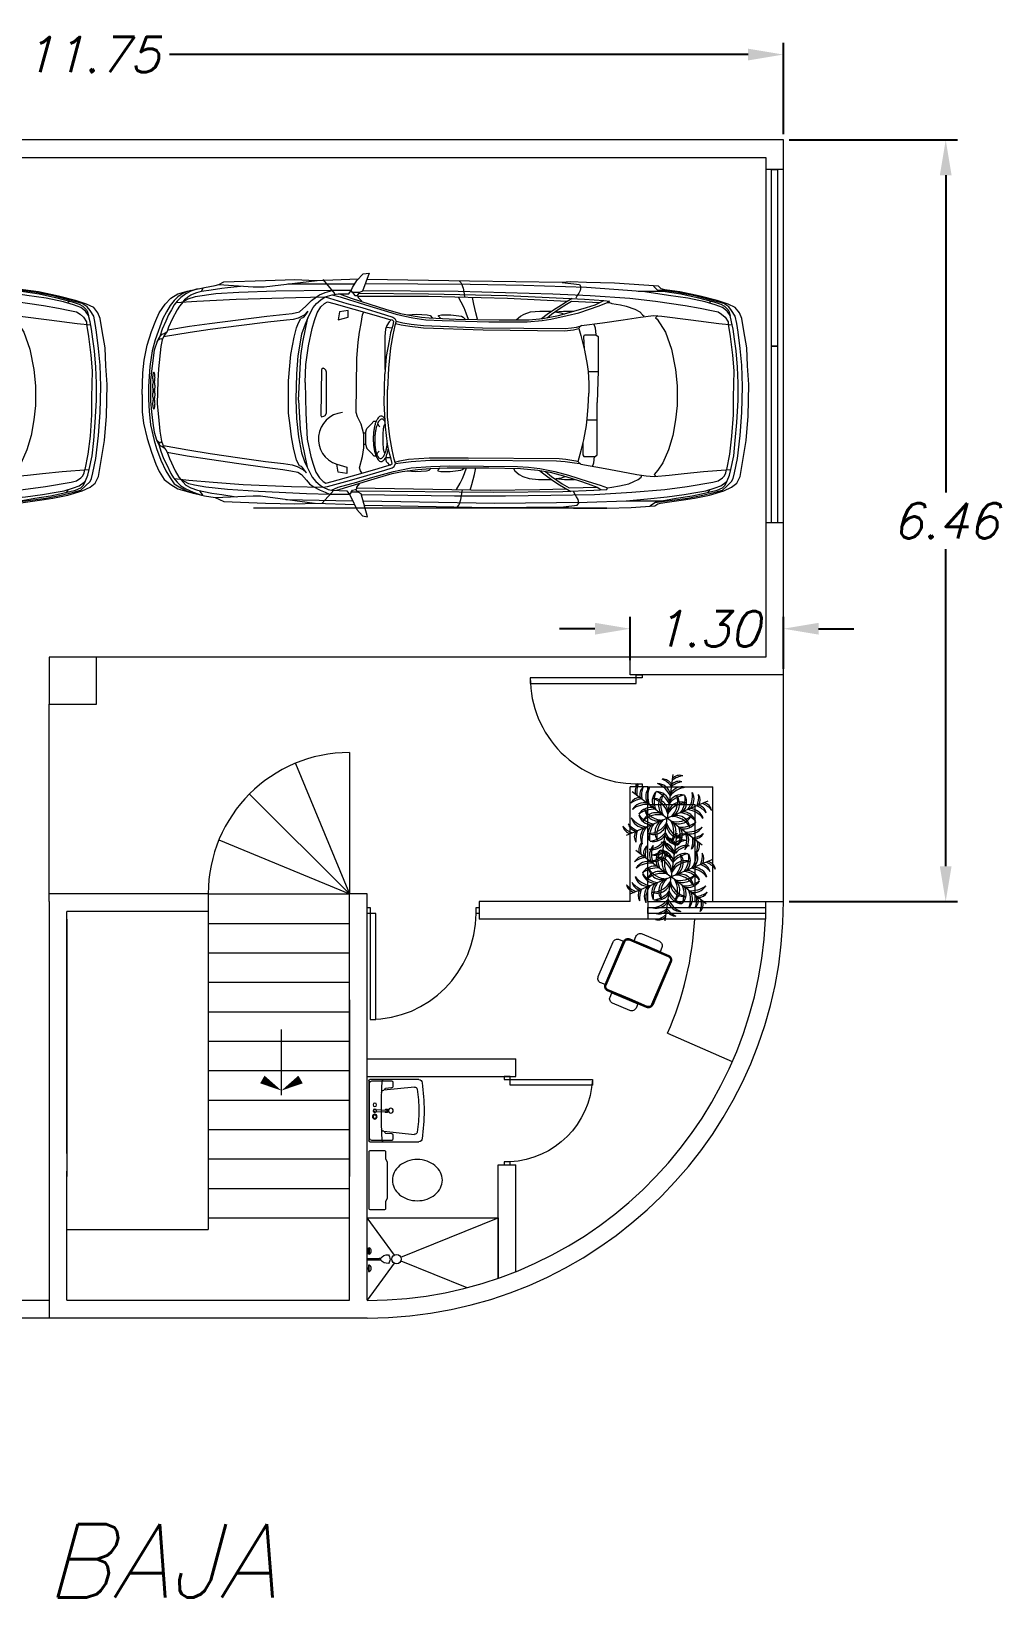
# Model space of a CAD drawing. Header units: millimetres. Extents: x 94 to 362, y 157 to 221.
# Drawn here: x 321.05 to 329.28, y 184.07 to 197.37 of the extents above; entities that cross this region are included whole.
import ezdxf

# ---------------------------------------------------------------- set-up
doc = ezdxf.new("R2010")
doc.units = ezdxf.units.MM
doc.layers.get('0').update_dxf_attribs({"lineweight": 9})
doc.layers.get('Defpoints').update_dxf_attribs({"lineweight": 9})
for name, color, linetype, lineweight in [('ARBOL', 3, 'Continuous', 9), ('eq', 5, 'Continuous', 9), ('puertas y muebles', 6, 'Continuous', 9)]:
    doc.layers.add(name, color=color, linetype=linetype, lineweight=lineweight)
doc.styles.get("Standard").update_dxf_attribs({"font": 'romans.shx', "oblique": 15})
doc.dimstyles.get("Standard").update_dxf_attribs({"dimtxt": 0.3, "dimasz": 0.3, "dimexe": 0.1, "dimexo": 0.05, "dimgap": 0.09, "dimtad": 0, "dimtih": 1, "dimtoh": 1, "dimzin": 0, "dimdsep": 46, "dimtxsty": 'Standard', "dimcen": 0.09, "dimadec": 0, "dimazin": 0, "dimtfac": 1, "dimtofl": 0, "dimtmove": 0, "dimatfit": 3, "dimfxl": 1, "dimtolj": 1, "dimtzin": 0, "dimarcsym": 0})

# ---------------------------------------------------------------- blocks, each defined once
blk = doc.blocks.new('LAVABO')
at = {"layer": 'puertas y muebles'}
for p, q in [((-0.237, 0.264), (0.178, 0.264)), ((-0.202, 0.2), (0.059, 0.174)), ((-0.016, 0.242), (-0.016, 0.203)), ((-0.007, 0.193), (0.044, 0.189)), ((0.16, 0.252), (-0.006, 0.252)), ((0.054, 0.179), (0.054, 0.176)), ((0.18, -0.233), (0.18, 0.232)), ((0.188, 0.254), (0.188, -0.255)), ((0.136, 0.009), (0.036, 0.005)), ((0.136, 0.009), (0.036, 0.005)), ((0.136, 0.009), (0.036, 0.005)), ((0.136, -0.011), (0.036, -0.007)), ((0.136, -0.011), (0.036, -0.007)), ((0.136, -0.011), (0.036, -0.007)), ((0.178, -0.265), (-0.237, -0.265)), ((0.059, -0.175), (-0.202, -0.201)), ((-0.016, -0.204), (-0.016, -0.243)), ((0.044, -0.19), (-0.007, -0.194)), ((-0.006, -0.253), (0.16, -0.253)), ((0.054, -0.177), (0.054, -0.18))]:
    blk.add_line(p, q, dxfattribs=at)
blk.add_circle((0.136, -0.051), 0.02, dxfattribs=at)
for centre, radius, start, end in [((0.036, -0.001), 0.015, 25.7136, 331.5084), ((0.036, -0.001), 0.015, 28.4916, 334.2864), ((0.036, -0.001), 0.006, 88.791, 269.5242), ((0.036, -0.001), 0.006, 90.4758, 271.209), ((0.036, -0.001), 0.006, 90.4758, 271.209), ((0.036, -0.001), 0.006, 88.791, 269.5242), ((0.136, -0.001), 0.01, 265.6644, 90.3859), ((0.136, -0.001), 0.01, 269.6141, 94.3356)]:
    blk.add_arc(centre, radius, start, end, dxfattribs=at)
for centre, major_axis, start_param, end_param in [((2.165, -0.044), (-1.731, 1.731), 0.670167, 0.767701), ((-0.237, 0.234), (-0.0212, 0.0212), -0.785398, 0.670167), ((0.952, -0.012), (0.842, 0.842), 2.191775, 2.346653), ((-0.204, 0.18), (0.0141, 0.0141), 0.688167, 2.191775), ((-0.006, 0.242), (0.00707, 0.00707), 0.785398, 2.356194), ((-0.006, 0.203), (-0.00707, 0.00707), 0.785398, 2.264146), ((0.044, 0.179), (-0.00707, 0.00707), 3.926991, 5.405738), ((0.058, 0.154), (0.0141, 0.0141), 5.535272, 6.971352), ((0.066, 0.259), (-0.00354, 0.00354), 4.014577, 5.497787), ((-1.839, 0.092), (1.356, 1.356), 5.530746, 5.585373), ((-2.274, 0.067), (-1.664, 1.664), 3.898359, 3.964476), ((0.16, 0.232), (0.0141, 0.0141), 5.497787, 7.068583), ((0.178, 0.254), (-0.00707, 0.00707), 3.926991, 5.497787), ((0.178, 0.254), (0.00707, 0.00707), 5.497787, 7.068583), ((0, 0), (-0.0144, 0.0144), 3.926991, 10.210176), ((0.136, 0.049), (-0.0104, 0.0104), 3.926991, 10.210176), ((0.136, -0.001), (-0.0104, 0.0104), 3.926991, 10.210176), ((2.165, 0.043), (1.731, 1.731), 2.373891, 2.471425), ((0.952, 0.011), (-0.842, 0.842), 0.79494, 0.949818), ((-2.274, -0.068), (1.664, 1.664), 5.460302, 5.526419), ((0.136, -0.051), (-0.0104, 0.0104), 3.926991, 10.210176), ((-0.237, -0.235), (-0.0212, 0.0212), 0.900629, 2.356194), ((-0.204, -0.181), (0.0141, 0.0141), 2.520614, 4.024222), ((-0.006, -0.204), (0.00707, 0.00707), 0.877447, 2.356194), ((-0.006, -0.243), (0.00707, 0.00707), 2.356194, 3.926991), ((0.044, -0.18), (-0.00707, 0.00707), 2.448243, 3.926991), ((0.058, -0.155), (0.0141, 0.0141), 4.024222, 5.460302), ((0.066, -0.26), (0.00354, 0.00354), 3.926991, 5.410201), ((-1.839, -0.093), (-1.356, 1.356), 3.839405, 3.894032), ((0.16, -0.233), (-0.0141, 0.0141), 2.356194, 3.926991), ((0.178, -0.255), (0.00707, 0.00707), 3.926991, 5.497787), ((0.178, -0.255), (0.00707, 0.00707), 3.926991, 5.497787)]:
    blk.add_ellipse(centre, major_axis=major_axis, ratio=1, start_param=start_param, end_param=end_param, dxfattribs=at)
blk = doc.blocks.new('FLECHA')
blk.add_line((0, 5.95), (0, 0))
for points in [[(0, 4.89, 0, 2, 0), (-4.33, 2.39, 2, 2, 0)], [(0, 4.89, 0, 2, 0), (4.33, 2.39, 2, 2, 0)]]:
    blk.add_lwpolyline(points, format="xyseb")
blk = doc.blocks.new('S39')
for points in [[(-0.25, -0.1), (-0.25, -0.05, -0.414214), (-0.2, 0), (0.2, 0, -0.414214), (0.25, -0.05), (0.25, -0.1), (-0.25, -0.1)], [(-0.3, -0.4), (-0.3, -0.15, -0.414214), (-0.25, -0.1), (0.25, -0.1, -0.414214), (0.3, -0.15), (0.3, -0.6, -0.414214), (0.25, -0.65), (-0.25, -0.65, -0.414214), (-0.3, -0.6), (-0.3, -0.4)], [(-0.4, -0.35), (-0.4, -0.25, -0.414214), (-0.35, -0.2), (-0.3, -0.2), (-0.3, -0.5), (-0.35, -0.5, -0.414214), (-0.4, -0.45), (-0.4, -0.35)], [(0.3, -0.35), (0.3, -0.2), (0.35, -0.2, -0.414214), (0.4, -0.25), (0.4, -0.45, -0.414214), (0.35, -0.5), (0.3, -0.5), (0.3, -0.35)]]:
    blk.add_lwpolyline(points, format="xyb")
for points in [[(-0.296, -0.4), (-0.296, -0.15, -0.414214), (-0.25, -0.104), (0.25, -0.104, -0.414214), (0.296, -0.15), (0.296, -0.6, -0.414214), (0.25, -0.646), (-0.25, -0.646, -0.414214), (-0.296, -0.6)], [(-0.287, -0.4), (-0.287, -0.15, -0.414214), (-0.25, -0.113), (0.25, -0.113, -0.414214), (0.287, -0.15), (0.287, -0.6, -0.414214), (0.25, -0.637), (-0.25, -0.637, -0.414214), (-0.287, -0.6)]]:
    blk.add_lwpolyline(points, format="xyb", close=True)
blk = doc.blocks.new('PLANTA_PLANTA')
at = {"layer": 'ARBOL', "linetype": 'ByBlock'}
for p in [(0.072, 0.495), (-0.39, 0.302), (0.469, 0.191), (-0.454, -0.193), (-0.057, -0.497), (0.405, -0.304)]:
    blk.add_line(p, (0.008, -0.001), dxfattribs=at)
for centre, radius, start, end in [((-0.242, 0.307), 0.115, 133.0055, 196.3398), ((-0.078, 0.299), 0.26, 159.2504, 188.5535), ((-0.108, 0.231), 0.16, 17.8787, 88.0235), ((-0.204, 0.143), 0.268, 24.001, 67.6664), ((-0.044, 0.326), 0.115, 28.9198, 92.2541), ((-0.154, 0.204), 0.26, 36.7061, 66.0092), ((0.216, 0.156), 0.26, 99.2504, 128.5535), ((0.141, 0.302), 0.115, 73.0055, 136.3398), ((0.225, 0.224), 0.26, 99.2504, 128.5535), ((0.149, 0.37), 0.115, 73.0055, 136.3398), ((-0.301, 0.118), 0.115, 88.9198, 152.2541), ((-0.251, -0.039), 0.26, 96.7061, 126.0092), ((-0.188, 0.266), 0.115, 133.0055, 196.3398), ((-0.024, 0.258), 0.26, 159.2504, 188.5535), ((-0.076, 0.245), 0.16, 137.2361, 207.3809), ((0.055, 0.251), 0.268, 157.5932, 201.2586), ((-0.003, 0.189), 0.16, 137.2361, 207.3809), ((-0.14, 0.065), 0.156, 356.0557, 96.2644), ((-0.214, -0.008), 0.236, 14.2963, 75.8176), ((0.127, 0.196), 0.268, 157.5932, 201.2586), ((-0.216, 0.053), 0.268, 24.001, 67.6664), ((-0.12, 0.141), 0.16, 17.8787, 88.0235), ((0.064, 0.15), 0.156, 128.9952, 229.2039), ((0.169, 0.151), 0.236, 149.442, 210.9633), ((0.167, 0.026), 0.156, 68.9952, 169.2039), ((0.238, -0.006), 0.268, 97.5932, 141.2586), ((0.167, 0.104), 0.16, 77.2361, 147.3809), ((0.249, 0.084), 0.268, 97.5932, 141.2586), ((0.179, 0.194), 0.16, 77.2361, 147.3809), ((-0.11, 0.187), 0.236, 314.2963, 15.8176), ((-0.009, 0.16), 0.156, 296.0557, 36.2644), ((-0.058, 0.22), 0.268, 324.001, 7.6664), ((0.067, 0.18), 0.16, 317.8787, 28.0235), ((0.026, 0.255), 0.268, 324.001, 7.6664), ((0.151, 0.215), 0.16, 317.8787, 28.0235), ((0.104, 0.241), 0.26, 336.7061, 6.0092), ((0.265, 0.207), 0.115, 328.9198, 32.2541), ((-0.247, 0.05), 0.16, 197.2361, 267.3809), ((-0.187, 0.166), 0.268, 217.5932, 261.2586), ((-0.251, 0.015), 0.16, 77.8787, 148.0235), ((-0.223, -0.113), 0.268, 84.001, 127.6664), ((-0.179, -0.04), 0.16, 77.8787, 148.0235), ((-0.151, -0.168), 0.268, 84.001, 127.6664), ((-0.163, 0.085), 0.16, 197.2361, 267.3809), ((-0.103, 0.201), 0.268, 217.5932, 261.2586), ((-0.123, -0.095), 0.156, 56.0557, 156.2644), ((-0.097, -0.197), 0.236, 74.2963, 135.8176), ((-0.044, 0.215), 0.236, 209.442, 270.9633), ((-0.095, 0.124), 0.156, 188.9952, 289.2039), ((0.22, -0.065), 0.236, 89.442, 150.9633), ((0.112, 0.195), 0.236, 254.2963, 315.8176), ((0.138, 0.093), 0.156, 236.0557, 336.2644), ((0.059, -0.217), 0.236, 29.442, 90.9633), ((0.11, -0.125), 0.156, 8.9952, 109.2039), ((0.118, -0.203), 0.268, 37.5932, 81.2586), ((0.178, -0.087), 0.16, 17.2361, 87.3809), ((0.202, -0.168), 0.268, 37.5932, 81.2586), ((0.262, -0.052), 0.16, 17.2361, 87.3809), ((0.248, -0.103), 0.26, 39.2504, 68.5535), ((0.336, 0.035), 0.115, 13.0055, 76.3398), ((0.311, -0.077), 0.26, 39.2504, 68.5535), ((0.399, 0.062), 0.115, 13.0055, 76.3398), ((-0.384, -0.064), 0.115, 193.0055, 256.3398), ((-0.295, 0.075), 0.26, 219.2504, 248.5535), ((-0.233, 0.101), 0.26, 219.2504, 248.5535), ((-0.321, -0.037), 0.115, 193.0055, 256.3398), ((-0.25, -0.209), 0.115, 148.9198, 212.2541), ((-0.089, -0.243), 0.26, 156.7061, 186.0092), ((-0.135, -0.217), 0.16, 137.8787, 208.0235), ((-0.011, -0.257), 0.268, 144.001, 187.6664), ((-0.052, -0.182), 0.16, 137.8787, 208.0235), ((-0.205, 0.063), 0.236, 269.442, 330.9633), ((-0.152, -0.028), 0.156, 248.9952, 349.2039), ((0.073, -0.222), 0.268, 144.001, 187.6664), ((-0.222, 0.004), 0.268, 277.5932, 321.2586), ((0.024, -0.161), 0.156, 116.0557, 216.2644), ((0.125, -0.189), 0.236, 134.2963, 195.8176), ((0.231, -0.055), 0.268, 204.001, 247.6664), ((0.155, -0.067), 0.156, 176.0557, 276.2644), ((0.229, 0.006), 0.236, 194.2963, 255.8176), ((-0.154, -0.153), 0.236, 329.442, 30.9633), ((-0.049, -0.152), 0.156, 308.9952, 49.2039), ((-0.112, -0.198), 0.268, 337.5932, 21.2586), ((0.019, -0.191), 0.16, 317.2361, 27.3809), ((0.166, 0.166), 0.268, 264.001, 307.6664), ((0.194, 0.038), 0.16, 257.8787, 328.0235), ((-0.039, -0.253), 0.268, 337.5932, 21.2586), ((0.091, -0.247), 0.16, 317.2361, 27.3809), ((0.238, 0.111), 0.268, 264.001, 307.6664), ((0.266, -0.017), 0.16, 257.8787, 328.0235), ((0.266, 0.037), 0.26, 276.7061, 306.0092), ((0.316, -0.12), 0.115, 268.9198, 332.2541), ((-0.234, -0.086), 0.268, 277.5932, 321.2586), ((-0.163, -0.196), 0.16, 257.2361, 327.3809), ((-0.152, -0.106), 0.16, 257.2361, 327.3809), ((0.123, -0.233), 0.16, 197.8787, 268.0235), ((0.22, -0.145), 0.268, 204.001, 247.6664), ((0.135, -0.143), 0.16, 197.8787, 268.0235), ((0.039, -0.26), 0.26, 339.2504, 8.5535), ((0.203, -0.268), 0.115, 313.0055, 16.3398), ((0.093, -0.301), 0.26, 339.2504, 8.5535), ((0.258, -0.309), 0.115, 313.0055, 16.3398), ((-0.21, -0.226), 0.26, 279.2504, 308.5535), ((-0.134, -0.372), 0.115, 253.0055, 316.3398), ((-0.201, -0.158), 0.26, 279.2504, 308.5535), ((-0.125, -0.304), 0.115, 253.0055, 316.3398), ((0.059, -0.328), 0.115, 208.9198, 272.2541), ((0.169, -0.206), 0.26, 216.7061, 246.0092)]:
    blk.add_arc(centre, radius, start, end, dxfattribs=at)
blk = doc.blocks.new('PUERTA70')
at = {"layer": 'puertas y muebles'}
for points in [[(0, -0.025), (0, 0.025), (0.025, 0.025), (0.025, -0.025)], [(0.725, -0.025), (0.725, 0.025), (0.75, 0.025), (0.75, -0.025)], [(0.025, -0.725), (0.075, -0.725), (0.075, -0.025), (0.025, -0.025)]]:
    blk.add_lwpolyline(points, close=True, dxfattribs=at)
blk.add_arc((-0.015, 0.015), 0.741, 273.0741, 356.9259, dxfattribs=at)
blk = doc.blocks.new('PUERTA90')
at = {"layer": 'puertas y muebles'}
for points in [[(0.025, -0.025), (-0.025, -0.025), (-0.025, 0), (0.025, 0)], [(0.025, -0.95), (-0.025, -0.95), (-0.025, -0.925), (0.025, -0.925)], [(0.925, -0.925), (0.925, -0.875), (0.025, -0.875), (0.025, -0.925)]]:
    blk.add_lwpolyline(points, close=True, dxfattribs=at)
blk.add_arc((0.025, -0.925), 0.9, 360, 90, dxfattribs=at)
blk = doc.blocks.new('WCPLA')
at = {"color": 0, "linetype": 'ByBlock'}
for points in [[(0, 149), (-15, 181), (-15, 238, 0.414214), (-28, 250), (-148, 250, 0.414214), (-160, 238), (-160, -238, 0.414214), (-148, -250), (-28, -250, 0.414214), (-15, -238), (-15, -181), (0, -149)], [(465, 0, 0.117036), (449, 65, 0.104338), (402, 124, 0.09029), (335, 161, 0.08237), (252, 175, 0.08237), (169, 161, 0.09029), (102, 124, 0.104338), (55, 65, 0.117036), (40, 0, 0.117036), (55, -65, 0.104338), (102, -124, 0.09029), (169, -161, 0.08237), (252, -175, 0.08237), (335, -161, 0.09029), (402, -124, 0.104338), (449, -65, 0.117036)]]:
    blk.add_lwpolyline(points, format="xyb", close=True, dxfattribs=at)
blk = doc.blocks.new('AUTO_Audi')
at = {"color": 7, "linetype": 'Continuous'}
for p, q in [((-1.652, 0.945), (-1.084, 0.945)), ((-1.249, 0.86), (-1.353, 0.982)), ((-2.5, 0.817), (-2.542, 0.792)), ((-2.384, 0.884), (-2.372, 0.908)), ((-1.06, 0.847), (-1.042, 0.872)), ((0.758, 0.799), (0.996, 0.786)), ((1.947, 0.799), (1.929, 0.786)), ((-0.816, 0.579), (-0.767, 0.573)), ((0.898, 0.201), (0.983, 0.201)), ((0.892, -0.208), (0.977, -0.208)), ((-0.993, -0.318), (-0.993, -0.415)), ((0.739, -0.787), (0.977, -0.781)), ((-2.402, -0.812), (-2.378, -0.848)), ((-1.67, -0.885), (-1.103, -0.897)), ((-1.261, -0.806), (-1.359, -0.916)), ((-1.078, -0.8), (-1.054, -0.824)), ((1.929, -0.806), (1.917, -0.824)), ((1.057, -0.958), (-1.943, -0.958))]:
    blk.add_line(p, q, dxfattribs=at)
for points in [[(-2.89, 0.006), (-2.884, 0.189), (-2.872, 0.298), (-2.847, 0.426), (-2.811, 0.542), (-2.774, 0.634), (-2.744, 0.701), (-2.695, 0.774), (-2.646, 0.823), (-2.585, 0.86), (-2.506, 0.884), (-2.359, 0.914), (-2.268, 0.933), (-2.237, 0.939), (-2.195, 0.963), (-1.841, 0.975), (-1.591, 0.982), (-1.414, 0.975), (-1.054, 0.988)], [(-2.237, 0.939), (-1.945, 0.921), (-1.853, 0.921), (-1.402, 0.975)], [(-0.962, 1.036), (-1.017, 0.884), (-1.042, 0.872), (-1.103, 0.872), (-1.115, 0.89), (-1.103, 0.914), (-1.066, 0.975), (-1.011, 1.03), (-0.962, 1.036)], [(-0.999, -0.934), (0.062, -0.952), (0.691, -0.946), (0.776, -0.958), (1.057, -0.958), (1.264, -0.952), (1.465, -0.94), (1.49, -0.922), (1.514, -0.916), (1.569, -0.909), (1.728, -0.885), (1.801, -0.873), (1.929, -0.848), (2.051, -0.812), (2.118, -0.781), (2.161, -0.745), (2.191, -0.69), (2.216, -0.537), (2.24, -0.385), (2.258, -0.177), (2.264, 0.091), (2.252, 0.25), (2.246, 0.402), (2.222, 0.548), (2.203, 0.652), (2.185, 0.701), (2.149, 0.744), (2.088, 0.774), (1.996, 0.805), (1.85, 0.841), (1.679, 0.878), (1.551, 0.896), (1.52, 0.902), (1.496, 0.927), (1.124, 0.951), (0.886, 0.957), (0.746, 0.963), (0.678, 0.957), (-0.108, 0.969), (-0.981, 0.982)], [(1.831, -0.824), (1.898, -0.812), (1.978, -0.787), (2.027, -0.769), (2.069, -0.739), (2.081, -0.726), (2.1, -0.678), (2.112, -0.629), (2.136, -0.513), (2.149, -0.385), (2.161, -0.232), (2.173, -0.043), (2.173, 0.103), (2.167, 0.237), (2.155, 0.378), (2.142, 0.475), (2.13, 0.561), (2.118, 0.622), (2.106, 0.677), (2.081, 0.713), (2.039, 0.744), (1.978, 0.768), (1.892, 0.792), (1.746, 0.823), (1.581, 0.847), (1.38, 0.878), (1.234, 0.89), (0.886, 0.914), (0.349, 0.933), (-0.102, 0.939), (-0.993, 0.945)], [(-0.194, 0.969), (-0.182, 0.957), (-0.176, 0.945), (-0.163, 0.908), (-0.157, 0.878), (-0.151, 0.835)], [(0.678, 0.957), (0.825, 0.939), (0.837, 0.921), (0.831, 0.89), (0.819, 0.866), (0.807, 0.847), (0.794, 0.823)], [(-2.475, 0.89), (-2.512, 0.878), (-2.548, 0.86), (-2.585, 0.835), (-2.616, 0.805), (-2.652, 0.762), (-2.683, 0.707), (-2.713, 0.652), (-2.78, 0.469), (-2.805, 0.378), (-2.805, 0.378), (-2.823, 0.243), (-2.835, 0.073), (-2.835, -0.037), (-2.829, -0.135), (-2.817, -0.251), (-2.786, -0.385), (-2.768, -0.452), (-2.731, -0.55), (-2.689, -0.641), (-2.652, -0.702), (-2.616, -0.751), (-2.561, -0.787), (-2.512, -0.812), (-2.457, -0.83)], [(-2.42, 0.902), (-2.475, 0.884), (-2.518, 0.86), (-2.561, 0.829), (-2.591, 0.799), (-2.616, 0.768), (-2.64, 0.725), (-2.664, 0.683), (-2.689, 0.628), (-2.719, 0.561), (-2.738, 0.5), (-2.75, 0.481), (-2.762, 0.457), (-2.786, 0.384), (-2.805, 0.25), (-2.817, 0.128), (-2.817, -0.049), (-2.811, -0.141), (-2.799, -0.238), (-2.786, -0.312), (-2.768, -0.379), (-2.756, -0.403), (-2.744, -0.428), (-2.731, -0.476), (-2.707, -0.537), (-2.683, -0.586), (-2.646, -0.665), (-2.622, -0.702), (-2.591, -0.739), (-2.561, -0.769), (-2.518, -0.794), (-2.457, -0.824), (-2.384, -0.848)], [(-2.67, 0.555), (-2.487, 0.585), (-2.317, 0.609), (-1.829, 0.67), (-1.67, 0.689), (-1.615, 0.695), (-1.554, 0.707), (-1.499, 0.756), (-1.45, 0.805), (-1.408, 0.835), (-1.383, 0.853), (-1.335, 0.872), (-1.274, 0.89)], [(-2.603, 0.786), (-2.426, 0.799), (-2.091, 0.817), (-1.585, 0.829), (-1.335, 0.835)], [(-2.542, 0.792), (-2.524, 0.817), (-2.5, 0.835), (-2.475, 0.853), (-2.426, 0.872), (-2.384, 0.884), (-2.304, 0.896), (-2.213, 0.908), (-2.164, 0.914), (-2.054, 0.927)], [(-1.115, 0.89), (-1.274, 0.89), (-1.755, 0.884), (-2.067, 0.872), (-2.262, 0.86), (-2.439, 0.835), (-2.5, 0.817)], [(-1.56, -0.043), (-1.542, 0.335), (-1.524, 0.451), (-1.481, 0.658), (-1.438, 0.744), (-1.408, 0.78), (-1.371, 0.811), (-1.335, 0.835), (-1.298, 0.823), (-1.152, 0.78), (-1.023, 0.744), (-0.822, 0.683), (-0.761, 0.664), (-0.743, 0.652), (-0.731, 0.628), (-0.743, 0.591), (-0.761, 0.512), (-0.779, 0.402), (-0.798, 0.231), (-0.804, 0.048)], [(-1.335, 0.835), (-1.274, 0.853), (-1.206, 0.835), (-1.127, 0.811), (-1.054, 0.786), (-0.993, 0.768), (-0.834, 0.719), (-0.731, 0.689), (-0.657, 0.67), (-0.59, 0.658), (-0.481, 0.64), (-0.34, 0.634), (0.056, 0.622), (0.38, 0.622), (0.508, 0.634), (0.581, 0.646), (0.721, 0.677), (0.819, 0.701), (0.91, 0.731), (0.983, 0.756), (1.063, 0.786), (1.081, 0.786), (1.099, 0.78)], [(-1.274, 0.853), (-1.225, 0.86), (-1.133, 0.86), (-1.115, 0.89)], [(-1.213, 0.86), (-1.115, 0.823), (-0.956, 0.774), (-0.822, 0.731), (-0.694, 0.695), (-0.603, 0.677), (-0.517, 0.664), (-0.45, 0.658), (-0.224, 0.646), (0.142, 0.64), (0.398, 0.64), (0.514, 0.652), (0.648, 0.677), (0.758, 0.707), (0.886, 0.744), (0.959, 0.768), (1.032, 0.805)], [(-1.103, 0.872), (-1.084, 0.847), (-1.06, 0.847), (-1.054, 0.829), (-1.023, 0.799)], [(-1.06, 0.841), (-0.456, 0.841), (0.215, 0.823), (0.721, 0.799)], [(-1.048, 0.866), (-0.456, 0.86), (0.209, 0.847), (0.868, 0.817), (1.032, 0.805), (1.081, 0.799), (1.063, 0.786)], [(-1.011, 0.89), (-0.206, 0.884), (0.599, 0.86), (0.916, 0.847), (1.252, 0.823), (1.471, 0.799), (1.722, 0.762), (1.85, 0.738), (1.947, 0.719), (2.002, 0.707), (2.033, 0.689), (2.063, 0.664), (2.088, 0.622), (2.088, 0.603)], [(-0.206, 0.835), (-0.182, 0.792), (-0.157, 0.744), (-0.139, 0.701), (-0.121, 0.646)], [(-0.041, 0.646), (-0.054, 0.701), (-0.072, 0.774), (-0.084, 0.829)], [(0.502, 0.652), (0.55, 0.689), (0.605, 0.725), (0.672, 0.768), (0.721, 0.799), (0.764, 0.823)], [(0.55, 0.658), (0.587, 0.689), (0.66, 0.738), (0.715, 0.774), (0.758, 0.799)], [(1.325, 0.884), (1.532, 0.884), (1.685, 0.86), (1.825, 0.829), (1.966, 0.792), (2.027, 0.774), (2.057, 0.756), (2.088, 0.725), (2.094, 0.713), (2.106, 0.677)], [(1.423, -0.94), (1.471, -0.909), (1.484, -0.909), (1.612, -0.891), (1.746, -0.873), (1.874, -0.848), (1.978, -0.824), (2.039, -0.806), (2.081, -0.769), (2.118, -0.733), (2.13, -0.708), (2.142, -0.659), (2.167, -0.537), (2.191, -0.342), (2.203, -0.147), (2.21, 0.073), (2.203, 0.256), (2.191, 0.396), (2.173, 0.536), (2.161, 0.609), (2.149, 0.67), (2.118, 0.719), (2.094, 0.75), (2.051, 0.78), (1.978, 0.799), (1.819, 0.841), (1.661, 0.872), (1.532, 0.89), (1.49, 0.89), (1.453, 0.927)], [(-2.542, 0.792), (-2.573, 0.756), (-2.591, 0.725), (-2.634, 0.646), (-2.664, 0.579), (-2.677, 0.542), (-2.701, 0.506), (-2.719, 0.469), (-2.731, 0.414), (-2.75, 0.225), (-2.756, 0.121), (-2.762, -0.074), (-2.75, -0.184), (-2.738, -0.306), (-2.725, -0.391), (-2.713, -0.421), (-2.701, -0.446), (-2.689, -0.464), (-2.677, -0.482), (-2.658, -0.537), (-2.609, -0.641), (-2.579, -0.696), (-2.561, -0.714)], [(-2.707, 0.5), (-2.481, 0.536), (-2.311, 0.561), (-2.067, 0.591), (-1.823, 0.622), (-1.664, 0.64), (-1.603, 0.646), (-1.56, 0.658), (-1.511, 0.683), (-1.481, 0.713), (-1.499, 0.689), (-1.518, 0.664), (-1.524, 0.658), (-1.542, 0.652)], [(-1.505, 0.109), (-1.499, 0.262), (-1.475, 0.42), (-1.444, 0.567), (-1.426, 0.634), (-1.402, 0.701), (-1.371, 0.75), (-1.341, 0.78), (-1.316, 0.792), (-1.261, 0.78), (-1.091, 0.731), (-0.901, 0.677), (-0.798, 0.646), (-0.767, 0.64), (-0.755, 0.628), (-0.761, 0.591), (-0.779, 0.53), (-0.792, 0.463), (-0.816, 0.329), (-0.828, 0.182)], [(-1.225, 0.64), (-1.139, 0.664), (-1.139, 0.719), (-1.213, 0.707), (-1.225, 0.64)], [(-1.023, -0.659), (-1.036, -0.641), (-1.042, -0.617), (-1.017, -0.519), (-1.005, -0.446), (-1.005, -0.33), (-1.03, -0.245), (-1.06, -0.184), (-1.072, -0.147), (-1.066, 0.311), (-1.054, 0.451), (-1.042, 0.536), (-1.03, 0.609), (-1.017, 0.683), (-1.005, 0.707)], [(-0.633, 0.683), (-0.56, 0.689), (-0.468, 0.683), (-0.444, 0.677), (-0.426, 0.658)], [(-0.352, 0.652), (-0.371, 0.67), (-0.371, 0.677), (-0.346, 0.683), (-0.267, 0.683), (-0.176, 0.67), (-0.163, 0.664), (-0.145, 0.646)], [(0.288, 0.64), (0.325, 0.67), (0.355, 0.689), (0.41, 0.707), (0.489, 0.713), (0.587, 0.713)], [(0.617, 0.707), (0.691, 0.713), (0.776, 0.713)], [(0.617, 0.707), (0.666, 0.701), (0.697, 0.689)], [(0.843, 0.591), (1.02, 0.616), (1.197, 0.64), (1.343, 0.664), (1.453, 0.677), (1.526, 0.67), (1.77, 0.64), (2.008, 0.609), (2.124, 0.597)], [(1.099, 0.78), (1.173, 0.768), (1.221, 0.756), (1.295, 0.731), (1.337, 0.707), (1.362, 0.683), (1.374, 0.67)], [(1.49, 0.677), (1.471, 0.658), (1.484, 0.646), (1.557, 0.536), (1.606, 0.39), (1.642, 0.219), (1.654, 0.079), (1.654, -0.086), (1.642, -0.208), (1.618, -0.342), (1.581, -0.464), (1.532, -0.574), (1.49, -0.635), (1.459, -0.672), (1.478, -0.69)], [(-2.738, 0.5), (-2.719, 0.518), (-2.701, 0.524), (-2.677, 0.542)], [(-1.554, -0.598), (-1.579, -0.55), (-1.603, -0.446), (-1.621, -0.354), (-1.633, -0.257), (-1.646, -0.153), (-1.646, 0.121), (-1.627, 0.347), (-1.597, 0.494), (-1.579, 0.573), (-1.56, 0.616), (-1.542, 0.652)], [(-1.481, 0.658), (-1.505, 0.603), (-1.536, 0.518), (-1.566, 0.335), (-1.579, 0.182), (-1.585, -0.037), (-1.579, -0.196), (-1.56, -0.354), (-1.536, -0.489), (-1.511, -0.562), (-1.487, -0.611)], [(-0.773, 0.64), (-0.792, 0.622), (-0.81, 0.591), (-0.822, 0.561), (-0.828, 0.5), (-0.828, 0.219)], [(-0.737, 0.609), (-0.688, 0.597), (-0.615, 0.585), (-0.499, 0.573), (0.007, 0.555), (0.697, 0.548), (0.776, 0.555), (0.819, 0.567)], [(-0.731, 0.628), (-0.676, 0.616), (-0.603, 0.603), (-0.499, 0.591), (0.001, 0.573), (0.703, 0.567), (0.758, 0.573), (0.8, 0.579), (0.831, 0.585)], [(0.843, 0.591), (0.825, 0.579), (0.819, 0.567), (0.837, 0.506), (0.849, 0.463), (0.868, 0.384), (0.892, 0.262), (0.898, 0.201), (0.904, 0.103), (0.904, 0.018)], [(0.947, 0.603), (0.959, 0.573), (0.965, 0.512)], [(2.088, 0.603), (2.106, 0.5), (2.124, 0.341), (2.136, 0.207), (2.13, -0.019), (2.13, -0.165), (2.118, -0.348), (2.1, -0.501), (2.075, -0.629)], [(-2.762, 0.457), (-2.75, 0.469), (-2.731, 0.481), (-2.719, 0.475), (-2.719, 0.469)], [(0.868, 0.39), (0.861, 0.5), (0.868, 0.512), (0.965, 0.512), (0.983, 0.5), (0.983, 0.207), (0.977, -0.062)], [(-1.505, 0.109), (-1.499, -0.153), (-1.487, -0.373), (-1.457, -0.519), (-1.438, -0.586), (-1.414, -0.653), (-1.383, -0.702), (-1.353, -0.733), (-1.328, -0.745), (-1.274, -0.733), (-1.103, -0.684), (-0.914, -0.629), (-0.81, -0.598), (-0.779, -0.592), (-0.767, -0.58), (-0.773, -0.543), (-0.792, -0.482), (-0.804, -0.415), (-0.822, -0.269), (-0.834, -0.068), (-0.828, 0.182)], [(-1.365, 0.219), (-1.371, -0.171), (-1.365, -0.184), (-1.347, -0.177), (-1.335, -0.171), (-1.322, -0.153), (-1.322, 0.195), (-1.328, 0.213), (-1.341, 0.225), (-1.353, 0.231), (-1.365, 0.219)], [(-2.89, 0.006), (-2.89, -0.141), (-2.878, -0.238), (-2.847, -0.367), (-2.811, -0.482), (-2.774, -0.586), (-2.744, -0.647), (-2.701, -0.714), (-2.646, -0.757), (-2.585, -0.794), (-2.487, -0.824), (-2.359, -0.855), (-2.268, -0.867), (-2.195, -0.903), (-1.841, -0.916), (-1.591, -0.922), (-1.414, -0.916), (-1.084, -0.928)], [(-1.56, -0.043), (-1.548, -0.287), (-1.53, -0.403), (-1.487, -0.611), (-1.444, -0.696), (-1.414, -0.733), (-1.377, -0.763), (-1.353, -0.781), (-1.316, -0.775), (-1.158, -0.733), (-1.03, -0.696), (-0.828, -0.635), (-0.767, -0.617), (-0.749, -0.604), (-0.737, -0.58), (-0.749, -0.543), (-0.767, -0.464), (-0.786, -0.354), (-0.804, -0.184), (-0.804, 0.048)], [(0.837, -0.586), (0.819, -0.574), (0.813, -0.562), (0.831, -0.501), (0.843, -0.458), (0.861, -0.379), (0.886, -0.257), (0.892, -0.196), (0.898, -0.098), (0.904, 0.018)], [(0.855, -0.403), (0.855, -0.507), (0.861, -0.519), (0.959, -0.519), (0.977, -0.507), (0.977, -0.214), (0.977, -0.062)], [(-1.005, -0.318), (-0.993, -0.318), (-0.981, -0.281), (-0.944, -0.245), (-0.92, -0.22), (-0.901, -0.22)], [(-0.889, -0.238), (-0.883, -0.257), (-0.871, -0.269)], [(-2.768, -0.379), (-2.756, -0.391), (-2.738, -0.403), (-2.725, -0.397), (-2.725, -0.391)], [(-2.756, -0.403), (-2.738, -0.428), (-2.719, -0.434), (-2.701, -0.446)], [(-2.707, -0.428), (-2.5, -0.464), (-2.311, -0.495), (-2.06, -0.531), (-1.841, -0.562), (-1.688, -0.58), (-1.615, -0.592), (-1.572, -0.604), (-1.524, -0.629), (-1.493, -0.659), (-1.511, -0.635), (-1.53, -0.611), (-1.536, -0.604), (-1.554, -0.598)], [(-2.677, -0.482), (-2.506, -0.513), (-2.317, -0.543), (-2.067, -0.58), (-1.847, -0.611), (-1.694, -0.629), (-1.627, -0.641), (-1.566, -0.653), (-1.536, -0.672), (-1.493, -0.72), (-1.469, -0.751), (-1.438, -0.775), (-1.377, -0.806), (-1.335, -0.824), (-1.292, -0.842)], [(-1.005, -0.415), (-0.993, -0.415), (-0.981, -0.452), (-0.944, -0.489), (-0.92, -0.513), (-0.901, -0.513)], [(-0.895, -0.507), (-0.889, -0.489), (-0.877, -0.476)], [(-0.779, -0.531), (-0.822, -0.531), (-0.816, -0.562), (-0.804, -0.574), (-0.792, -0.592)], [(-0.743, -0.568), (-0.7, -0.556), (-0.627, -0.543), (-0.45, -0.531), (-0.121, -0.531), (0.654, -0.537), (0.709, -0.543), (0.794, -0.556), (0.813, -0.562)], [(0.935, -0.604), (0.947, -0.574), (0.953, -0.519)], [(-1.353, -0.781), (-1.31, -0.8), (-1.28, -0.806), (-1.225, -0.781), (-1.066, -0.739), (-0.95, -0.702), (-0.847, -0.672), (-0.755, -0.647), (-0.7, -0.635), (-0.603, -0.617), (-0.438, -0.604), (-0.279, -0.598), (0.3, -0.604), (0.392, -0.611), (0.489, -0.623), (0.617, -0.647), (0.733, -0.678), (0.898, -0.733), (1.002, -0.763), (1.063, -0.787), (1.099, -0.781)], [(-1.237, -0.586), (-1.152, -0.611), (-1.152, -0.665), (-1.225, -0.653), (-1.237, -0.586)], [(-1.237, -0.806), (-1.115, -0.769), (-0.975, -0.726), (-0.889, -0.702), (-0.767, -0.665), (-0.682, -0.647), (-0.548, -0.629), (-0.444, -0.623), (-0.298, -0.617), (0.056, -0.617), (0.325, -0.623), (0.471, -0.635), (0.575, -0.653), (0.709, -0.69), (0.825, -0.726), (0.898, -0.751), (0.977, -0.781), (1.008, -0.8)], [(-1.03, -0.842), (-0.237, -0.855), (0.197, -0.855), (0.581, -0.848), (0.953, -0.842), (1.27, -0.824), (1.551, -0.8), (1.74, -0.775), (1.959, -0.739), (2.002, -0.726), (2.039, -0.702), (2.057, -0.684), (2.069, -0.659), (2.075, -0.629)], [(-0.737, -0.58), (-0.694, -0.574), (-0.603, -0.562), (-0.444, -0.55), (-0.115, -0.55), (0.63, -0.556), (0.703, -0.562), (0.782, -0.574), (0.825, -0.58)], [(-0.639, -0.641), (-0.566, -0.647), (-0.474, -0.641), (-0.45, -0.635), (-0.438, -0.623)], [(-0.359, -0.617), (-0.377, -0.635), (-0.377, -0.641), (-0.352, -0.647), (-0.273, -0.647), (-0.182, -0.635), (-0.169, -0.629), (-0.151, -0.617)], [(-0.218, -0.8), (-0.188, -0.745), (-0.169, -0.708), (-0.151, -0.665), (-0.133, -0.617)], [(-0.102, -0.806), (-0.09, -0.757), (-0.078, -0.714), (-0.066, -0.672), (-0.054, -0.617)], [(0.264, -0.623), (0.276, -0.641), (0.312, -0.672), (0.343, -0.69), (0.398, -0.708), (0.477, -0.714), (0.587, -0.714)], [(0.489, -0.641), (0.544, -0.684), (0.587, -0.714), (0.642, -0.751), (0.752, -0.818)], [(0.538, -0.647), (0.587, -0.69), (0.678, -0.751), (0.739, -0.787)], [(0.837, -0.586), (1.044, -0.623), (1.179, -0.647), (1.313, -0.672), (1.392, -0.684), (1.459, -0.69), (1.587, -0.678), (1.715, -0.665), (1.88, -0.647), (2.106, -0.629)], [(-2.616, -0.708), (-2.494, -0.72), (-2.286, -0.739), (-2.03, -0.757), (-1.621, -0.775), (-1.353, -0.781)], [(-2.561, -0.714), (-2.518, -0.763), (-2.475, -0.787), (-2.42, -0.806), (-2.298, -0.83), (-2.213, -0.842), (-2.091, -0.861)], [(-1.127, -0.842), (-1.292, -0.842), (-1.493, -0.836), (-1.902, -0.818), (-2.164, -0.8), (-2.347, -0.781), (-2.445, -0.763), (-2.494, -0.751), (-2.561, -0.714)], [(-1.115, -0.824), (-1.103, -0.806), (-1.078, -0.8), (-1.066, -0.794), (-1.066, -0.781), (-1.042, -0.751)], [(-1.072, -0.787), (0.068, -0.806), (0.489, -0.8), (0.709, -0.794)], [(-1.066, -0.812), (0.093, -0.824), (0.685, -0.818), (0.947, -0.806), (1.057, -0.8), (1.063, -0.787)], [(0.624, -0.708), (0.672, -0.702), (0.703, -0.69)], [(0.624, -0.708), (0.697, -0.714), (0.782, -0.714)], [(1.099, -0.781), (1.166, -0.769), (1.246, -0.751), (1.288, -0.733), (1.325, -0.714), (1.349, -0.696), (1.356, -0.678)], [(1.221, -0.897), (1.526, -0.897), (1.648, -0.873), (1.783, -0.855), (1.886, -0.83), (1.996, -0.806), (2.039, -0.787), (2.063, -0.763), (2.081, -0.726)], [(-2.268, -0.867), (-1.945, -0.855), (-1.884, -0.855), (-1.426, -0.916)], [(-1.28, -0.806), (-1.152, -0.812), (-1.127, -0.842)], [(-0.975, -1.031), (-1.03, -0.836), (-1.054, -0.824), (-1.115, -0.824), (-1.127, -0.842), (-1.115, -0.867), (-1.066, -0.97), (-1.017, -1.025), (-0.975, -1.031)], [(-1.011, -0.897), (0.105, -0.916), (0.892, -0.909), (1.221, -0.897), (1.404, -0.879), (1.569, -0.861), (1.715, -0.842), (1.831, -0.824)], [(-0.212, -0.946), (-0.2, -0.934), (-0.194, -0.922), (-0.182, -0.885), (-0.176, -0.855), (-0.169, -0.8)], [(0.691, -0.946), (0.807, -0.934), (0.819, -0.916), (0.813, -0.885), (0.8, -0.861), (0.788, -0.842), (0.776, -0.818)]]:
    blk.add_lwpolyline(points, dxfattribs=at)
for points in [[(-2.79, 0.106, 0.183545), (-2.788, 0.107, 0.087451), (-2.787, 0.11, 0.043098), (-2.785, 0.114, 0.025784), (-2.783, 0.119, 0.017952), (-2.782, 0.126, 0.014015), (-2.781, 0.134, 0.012), (-2.781, 0.142, 0.011133), (-2.78, 0.15, 0.011133), (-2.781, 0.159, 0.012), (-2.781, 0.167, 0.014015), (-2.782, 0.175, 0.017952), (-2.783, 0.182, 0.025784), (-2.785, 0.187, 0.043098), (-2.786, 0.191, 0.087451), (-2.788, 0.194, 0.183545), (-2.79, 0.195, 0.183545), (-2.792, 0.194, 0.087451), (-2.794, 0.191, 0.043098), (-2.796, 0.187, 0.025784), (-2.797, 0.182, 0.017952), (-2.798, 0.175, 0.014015), (-2.799, 0.167, 0.012), (-2.8, 0.159, 0.011133), (-2.8, 0.151, 0.011133), (-2.8, 0.142, 0.012), (-2.799, 0.134, 0.014015), (-2.799, 0.126, 0.017952), (-2.797, 0.119, 0.025784), (-2.796, 0.114, 0.043098), (-2.794, 0.11, 0.087451), (-2.792, 0.107, 0.183545)], [(-2.79, 0.029, 0.182015), (-2.788, 0.03, 0.087681), (-2.786, 0.033, 0.043448), (-2.784, 0.037, 0.026047), (-2.783, 0.042, 0.018153), (-2.782, 0.049, 0.014178), (-2.781, 0.057, 0.012142), (-2.78, 0.065, 0.011267), (-2.78, 0.073, 0.011267), (-2.78, 0.082, 0.012142), (-2.781, 0.09, 0.014178), (-2.782, 0.098, 0.018153), (-2.783, 0.105, 0.026047), (-2.785, 0.11, 0.043448), (-2.787, 0.114, 0.087681), (-2.788, 0.117, 0.182015), (-2.79, 0.118, 0.182015), (-2.792, 0.117, 0.087681), (-2.794, 0.114, 0.043448), (-2.796, 0.11, 0.026047), (-2.797, 0.105, 0.018153), (-2.799, 0.098, 0.014178), (-2.8, 0.09, 0.012142), (-2.8, 0.082, 0.011267), (-2.8, 0.073, 0.011267), (-2.8, 0.065, 0.012142), (-2.799, 0.056, 0.014178), (-2.798, 0.049, 0.018153), (-2.797, 0.042, 0.026047), (-2.796, 0.037, 0.043448), (-2.794, 0.033, 0.087681), (-2.792, 0.03, 0.182015)], [(-2.79, 0.049, 0.182015), (-2.792, 0.049, 0.087681), (-2.794, 0.046, 0.043448), (-2.796, 0.042, 0.026047), (-2.797, 0.037, 0.018153), (-2.798, 0.03, 0.014178), (-2.799, 0.022, 0.012142), (-2.8, 0.014, 0.011267), (-2.8, 0.005, 0.011267), (-2.8, -0.003, 0.012142), (-2.8, -0.011, 0.014178), (-2.799, -0.019, 0.018153), (-2.797, -0.026, 0.026047), (-2.796, -0.031, 0.043448), (-2.794, -0.035, 0.087681), (-2.792, -0.038, 0.182015), (-2.79, -0.039, 0.182015), (-2.788, -0.038, 0.087681), (-2.787, -0.035, 0.043448), (-2.785, -0.031, 0.026047), (-2.783, -0.026, 0.018153), (-2.782, -0.019, 0.014178), (-2.781, -0.012, 0.012142), (-2.78, -0.003, 0.011267), (-2.78, 0.005, 0.011267), (-2.78, 0.014, 0.012142), (-2.781, 0.022, 0.014178), (-2.782, 0.03, 0.018153), (-2.783, 0.037, 0.026047), (-2.784, 0.042, 0.043448), (-2.786, 0.046, 0.087681), (-2.788, 0.049, 0.182015)], [(-2.79, -0.028, 0.183545), (-2.792, -0.028, 0.087451), (-2.794, -0.031, 0.043098), (-2.796, -0.035, 0.025784), (-2.797, -0.041, 0.017952), (-2.799, -0.047, 0.014015), (-2.799, -0.055, 0.012), (-2.8, -0.063, 0.011133), (-2.8, -0.072, 0.011133), (-2.8, -0.08, 0.012), (-2.799, -0.089, 0.014015), (-2.798, -0.096, 0.017952), (-2.797, -0.103, 0.025784), (-2.796, -0.108, 0.043098), (-2.794, -0.112, 0.087451), (-2.792, -0.115, 0.183545), (-2.79, -0.116, 0.183545), (-2.788, -0.115, 0.087451), (-2.786, -0.112, 0.043098), (-2.785, -0.108, 0.025784), (-2.783, -0.103, 0.017952), (-2.782, -0.096, 0.014015), (-2.781, -0.089, 0.012), (-2.781, -0.08, 0.011133), (-2.78, -0.072, 0.011133), (-2.781, -0.063, 0.012), (-2.781, -0.055, 0.014015), (-2.782, -0.047, 0.017952), (-2.783, -0.041, 0.025784), (-2.785, -0.035, 0.043098), (-2.787, -0.031, 0.087451), (-2.788, -0.028, 0.183545)]]:
    blk.add_lwpolyline(points, format="xyb", close=True, dxfattribs=at)
for points in [[(-0.827, -0.201, 0.068452), (-0.839, -0.186, 0.109639), (-0.852, -0.178, 0.138925), (-0.865, -0.178, 0.112035), (-0.878, -0.185, 0.070249), (-0.89, -0.2, 0.044574), (-0.901, -0.221, 0.031035), (-0.911, -0.248, 0.02378), (-0.918, -0.279, 0.019843), (-0.923, -0.314, 0.017871), (-0.926, -0.351, 0.017277), (-0.926, -0.389, 0.0179), (-0.923, -0.426, 0.019909), (-0.918, -0.461, 0.023903), (-0.91, -0.492, 0.031261), (-0.901, -0.519, 0.045003), (-0.89, -0.54, 0.071047), (-0.878, -0.554, 0.113067), (-0.865, -0.561, 0.138863), (-0.851, -0.561, 0.108592), (-0.839, -0.553, 0.067688), (-0.826, -0.538, 0.043205), (-0.815, -0.516, 0.030311), (-0.806, -0.489, 0.023386), (-0.799, -0.458, 0.023386)], [(-0.825, -0.228, 0.058384), (-0.834, -0.213, 0.098053), (-0.844, -0.204, 0.14282), (-0.855, -0.202, 0.129501), (-0.865, -0.206, 0.080896), (-0.876, -0.216, 0.048894), (-0.886, -0.232, 0.032528), (-0.894, -0.253, 0.024021), (-0.902, -0.279, 0.019437), (-0.908, -0.308, 0.017034), (-0.912, -0.34, 0.01605), (-0.914, -0.372, 0.016207), (-0.913, -0.405, 0.017548), (-0.911, -0.436, 0.020462), (-0.907, -0.465, 0.025916), (-0.901, -0.49, 0.036106), (-0.893, -0.51, 0.055944), (-0.884, -0.525, 0.093813), (-0.874, -0.534, 0.140405), (-0.864, -0.537, 0.133244), (-0.853, -0.534, 0.084671), (-0.843, -0.524, 0.050906), (-0.833, -0.509, 0.033552), (-0.824, -0.488, 0.024566), (-0.816, -0.462, 0.019731), (-0.81, -0.434, 0.017179), (-0.806, -0.402, 0.017179)], [(-0.822, -0.257, 0.113623), (-0.826, -0.252, 0.290149), (-0.83, -0.251, 0.15746), (-0.833, -0.255, 0.052915), (-0.837, -0.263, 0.025487), (-0.84, -0.276, 0.015658), (-0.842, -0.293, 0.01125), (-0.844, -0.312, 0.009059), (-0.846, -0.334, 0.008), (-0.846, -0.357, 0.007665), (-0.846, -0.38, 0.007941), (-0.846, -0.403, 0.008921), (-0.844, -0.425, 0.010976), (-0.842, -0.445, 0.015093), (-0.84, -0.462, 0.024143), (-0.837, -0.475, 0.048723), (-0.833, -0.484, 0.140659), (-0.83, -0.488, 0.29487), (-0.826, -0.488, 0.127098), (-0.823, -0.483, 0.045379), (-0.819, -0.474, 0.045379)]]:
    blk.add_lwpolyline(points, format="xyb", dxfattribs=at)
blk.add_arc((-1.168, -0.371), 0.225, 95.1708, 252.1488, dxfattribs=at)
blk = doc.blocks.new('*D33')
at = {"layer": 'Defpoints', "color": 0, "lineweight": -2, "transparency": 16777216}
for p, q in [((315.683, 196.496), (315.683, 197.271)), ((327.433, 196.496), (327.433, 197.271)), ((315.983, 197.171), (320.896, 197.171)), ((327.133, 197.171), (322.22, 197.171))]:
    blk.add_line(p, q, dxfattribs=at)
at = {"layer": 'Defpoints', "color": 0, "transparency": 16777216}
for p in [(327.433, 197.171), (315.683, 196.446), (327.433, 196.446)]:
    blk.add_point(p, dxfattribs=at)
for points in [[(315.983, 197.221), (315.983, 197.121), (315.683, 197.171)], [(327.133, 197.221), (327.133, 197.121), (327.433, 197.171)]]:
    blk.add_solid(points, dxfattribs=at)
at = {"layer": 'Defpoints', "color": 0, "transparency": 16777216, "insert": (321.558, 197.171), "char_height": 0.3, "attachment_point": 5}
blk.add_mtext('\\A1;11.75', dxfattribs=at)
blk = doc.blocks.new('*D71')
at = {"layer": 'Defpoints', "color": 0, "lineweight": -2, "transparency": 16777216}
for p, q in [((327.483, 196.446), (328.912, 196.446)), ((328.812, 196.146), (328.812, 193.453)), ((328.812, 190.281), (328.812, 192.973)), ((327.483, 189.981), (328.912, 189.981))]:
    blk.add_line(p, q, dxfattribs=at)
at = {"layer": 'Defpoints', "color": 0, "transparency": 16777216}
for p in [(327.433, 196.446), (328.812, 196.446), (327.433, 189.981)]:
    blk.add_point(p, dxfattribs=at)
for points in [[(328.762, 196.146), (328.862, 196.146), (328.812, 196.446)], [(328.762, 190.281), (328.862, 190.281), (328.812, 189.981)]]:
    blk.add_solid(points, dxfattribs=at)
at = {"layer": 'Defpoints', "color": 0, "transparency": 16777216, "insert": (328.812, 193.213), "char_height": 0.3, "attachment_point": 5}
blk.add_mtext('\\A1;6.46', dxfattribs=at)
blk = doc.blocks.new('*D72')
at = {"layer": 'Defpoints', "color": 0, "lineweight": -2, "transparency": 16777216}
for p, q in [((325.833, 192.297), (325.533, 192.297)), ((326.133, 192.031), (326.133, 192.397)), ((327.433, 191.956), (327.433, 192.397)), ((327.733, 192.297), (328.033, 192.297))]:
    blk.add_line(p, q, dxfattribs=at)
at = {"layer": 'Defpoints', "color": 0, "transparency": 16777216}
for p in [(327.433, 192.297), (326.133, 191.981), (327.433, 191.906)]:
    blk.add_point(p, dxfattribs=at)
for points in [[(325.833, 192.347), (325.833, 192.247), (326.133, 192.297)], [(327.733, 192.347), (327.733, 192.247), (327.433, 192.297)]]:
    blk.add_solid(points, dxfattribs=at)
at = {"layer": 'Defpoints', "color": 0, "transparency": 16777216, "insert": (326.783, 192.297), "char_height": 0.3, "attachment_point": 5}
blk.add_mtext('\\A1;1.30', dxfattribs=at)

msp = doc.modelspace()

# ---------------------------------------------------------------- linework, layer by layer
for p, q in [((327.433, 196.446), (315.683, 196.446)), ((327.433, 191.906), (327.433, 196.446)), ((326.133, 192.056), (321.598, 192.056)), ((327.283, 192.056), (326.133, 192.056)), ((326.133, 191.906), (326.133, 192.056)), ((327.433, 191.906), (326.133, 191.906)), ((327.433, 189.981), (327.433, 191.906)), ((321.198, 189.981), (321.198, 191.656)), ((323.748, 191.246), (323.748, 190.046)), ((323.288, 191.154), (323.748, 190.046)), ((326.133, 189.981), (326.133, 190.956)), ((326.283, 190.956), (326.133, 190.956)), ((326.283, 190.956), (326.833, 190.956)), ((326.283, 189.981), (326.283, 190.956)), ((326.833, 189.981), (326.833, 190.956)), ((322.899, 190.894), (323.748, 190.046)), ((326.283, 190.806), (326.683, 190.806)), ((326.683, 189.981), (326.683, 190.806)), ((322.639, 190.505), (323.748, 190.046)), ((322.548, 190.046), (321.198, 190.046)), ((322.548, 190.046), (323.748, 190.046)), ((322.548, 190.046), (322.548, 187.196)), ((323.898, 190.046), (323.748, 190.046)), ((322.548, 189.896), (321.348, 189.896)), ((324.848, 189.981), (324.848, 189.831)), ((326.133, 189.981), (324.848, 189.981)), ((326.283, 189.981), (327.433, 189.981)), ((321.348, 189.831), (321.348, 187.646)), ((322.548, 189.796), (323.748, 189.796)), ((327.28, 189.831), (324.848, 189.831)), ((322.548, 189.546), (323.748, 189.546)), ((322.548, 189.296), (323.748, 189.296)), ((323.748, 189.146), (323.748, 187.646)), ((322.548, 189.046), (323.748, 189.046)), ((326.449, 188.864), (326.999, 188.623)), ((322.548, 188.796), (323.748, 188.796)), ((322.548, 188.546), (323.748, 188.546)), ((323.898, 188.646), (325.162, 188.646)), ((323.898, 188.496), (325.162, 188.496)), ((322.548, 188.296), (323.748, 188.296)), ((322.548, 188.046), (323.748, 188.046)), ((322.548, 187.796), (323.748, 187.796)), ((325.012, 187.746), (325.162, 187.746)), ((322.548, 187.546), (323.748, 187.546)), ((322.548, 187.296), (323.748, 187.296)), ((321.348, 187.196), (322.548, 187.196)), ((315.833, 186.596), (321.198, 186.596)), ((321.348, 186.596), (323.748, 186.596)), ((315.683, 186.446), (323.898, 186.446))]:
    msp.add_line(p, q)
for points in [[(315.833, 196.296), (327.283, 196.296), (327.283, 192.056)], [(323.748, 186.596), (323.748, 190.046)], [(323.898, 186.596), (323.898, 190.046)], [(321.198, 189.981), (321.198, 186.446)], [(321.348, 187.841), (321.348, 189.896)], [(325.162, 188.496), (325.162, 188.646)], [(321.348, 186.596), (321.348, 187.691)], [(325.012, 186.784), (325.012, 187.746)], [(325.162, 186.841), (325.162, 187.746)]]:
    msp.add_lwpolyline(points)
msp.add_lwpolyline([(321.598, 192.056), (321.198, 192.056), (321.198, 191.656), (321.598, 191.656)], close=True)
for centre, radius, start, end in [((323.748, 190.046), 1.2, 90, 180), ((323.898, 189.981), 3.536, 270, 0), ((323.898, 189.981), 3.386, 270, 357.4606), ((323.898, 189.981), 2.786, 336.3441, 356.9131)]:
    msp.add_arc(centre, radius, start, end)
at = {"layer": 'eq'}
msp.add_line((323.17, 188.56), (323.17, 188.894), dxfattribs=at)
at = {"layer": 'puertas y muebles'}
for p, q in [((327.433, 196.196), (327.283, 196.196)), ((327.433, 193.196), (327.283, 193.196)), ((326.283, 189.981), (326.283, 189.831)), ((327.28, 189.981), (327.28, 189.831)), ((324.129, 186.98), (323.898, 187.296)), ((324.185, 186.962), (325.012, 187.296)), ((323.897, 187.019), (323.908, 187.019)), ((323.897, 187.009), (323.908, 187.009)), ((323.898, 186.95), (324, 186.95)), ((323.897, 186.873), (323.908, 186.873)), ((323.897, 186.864), (323.908, 186.864)), ((323.898, 186.941), (324, 186.941)), ((324.127, 186.912), (323.898, 186.596)), ((324.185, 186.93), (324.745, 186.704))]:
    msp.add_line(p, q, dxfattribs=at)
for points in [[(327.383, 194.696), (327.333, 194.696), (327.333, 196.196), (327.383, 196.196)], [(327.383, 193.196), (327.333, 193.196), (327.333, 194.696), (327.383, 194.696)], [(327.28, 189.931), (327.28, 189.881), (326.283, 189.881), (326.283, 189.931)], [(323.908, 186.989), (323.908, 187.041), (323.915, 187.041), (323.915, 186.989)], [(324, 186.938), (324, 186.953), (324.011, 186.953), (324.011, 186.938)], [(323.908, 186.894), (323.908, 186.841), (323.915, 186.841), (323.915, 186.894)]]:
    msp.add_lwpolyline(points, close=True, dxfattribs=at)
msp.add_lwpolyline([(323.898, 186.596), (323.898, 187.296), (325.012, 187.296), (325.012, 186.784)], dxfattribs=at)
msp.add_lwpolyline([(324.011, 186.952, -0.245995), (324.078, 186.982, -0.165677), (324.092, 186.945, -0.161696), (324.079, 186.909, -0.247972), (324.011, 186.939)], format="xyb", dxfattribs=at)
msp.add_circle((324.148, 186.946), 0.04, dxfattribs=at)
for centre in [(323.905, 187.015), (323.905, 186.867)]:
    msp.add_arc(centre, 0.0281, 290.6452, 69.3548, dxfattribs=at)

# ---------------------------------------------------------------- block references
at = {"xscale": -1, "rotation": 90}
msp.add_blockref('PUERTA70', (325.087, 188.496), dxfattribs=at)
at = {"layer": 'ARBOL', "xscale": 0.75, "yscale": 0.75, "zscale": 0.75}
for p in [(326.441, 190.689), (326.473, 190.191)]:
    msp.add_blockref('PLANTA_PLANTA', p, dxfattribs=at)
at = {"layer": 'eq', "xscale": -0.0375000000003638, "yscale": 0.03749999999854481, "zscale": 0.0375, "rotation": 180}
msp.add_blockref('FLECHA', (323.17, 188.56), dxfattribs=at)
at = {"layer": 'puertas y muebles'}
for p in [(319.426, 194.279), (324.876, 194.279)]:
    msp.add_blockref('AUTO_Audi', p, dxfattribs=at)
for p, rotation in [((326.208, 190.956), 180), ((324.848, 189.906), 270)]:
    msp.add_blockref('PUERTA90', p, dxfattribs=dict(at, rotation=rotation))
at = {"layer": 'puertas y muebles', "xscale": 0.7999999999999582, "yscale": 0.7999999999999582, "zscale": 0.7999999999999582, "rotation": 66.84367534994477}
msp.add_blockref('S39', (325.924, 189.491), dxfattribs=at)
at = {"layer": 'puertas y muebles', "xscale": -1}
msp.add_blockref('LAVABO', (324.099, 188.206), dxfattribs=at)
at = {"layer": 'puertas y muebles', "xscale": 0.0009999999310821295, "yscale": 0.0009999999892897904, "zscale": 0.001}
msp.add_blockref('WCPLA', (324.072, 187.616), dxfattribs=at)

# ---------------------------------------------------------------- texts
at = {"layer": 'Defpoints', "oblique": 15}
msp.add_text('PLANTA BAJA', height=0.625, dxfattribs=at).set_placement((317.736, 184.072))

# ---------------------------------------------------------------- dimensions: what is measured, and where the dimension line sits
at = {"layer": 'Defpoints'}
for base, p1, p2, picture, middle in [((327.433, 197.171), (315.683, 196.446), (327.433, 196.446), '*D33', (321.558, 197.171)), ((327.433, 192.297), (326.133, 191.981), (327.433, 191.906), '*D72', (326.783, 192.297))]:
    dim = msp.add_linear_dim(base=base, p1=p1, p2=p2, dimstyle='Standard', dxfattribs=at)
    dim.commit()
    dim.dimension.update_dxf_attribs({"geometry": picture, "text_midpoint": middle})
dim = msp.add_linear_dim(base=(328.8116, 196.4457), p1=(327.4332, 189.9812), p2=(327.4332, 196.4457), angle=90, dimstyle='Standard', dxfattribs=at)
dim.commit()
dim.dimension.update_dxf_attribs({"geometry": '*D71', "text_midpoint": (328.8116, 193.2135)})

doc.saveas('drawing.dxf')
